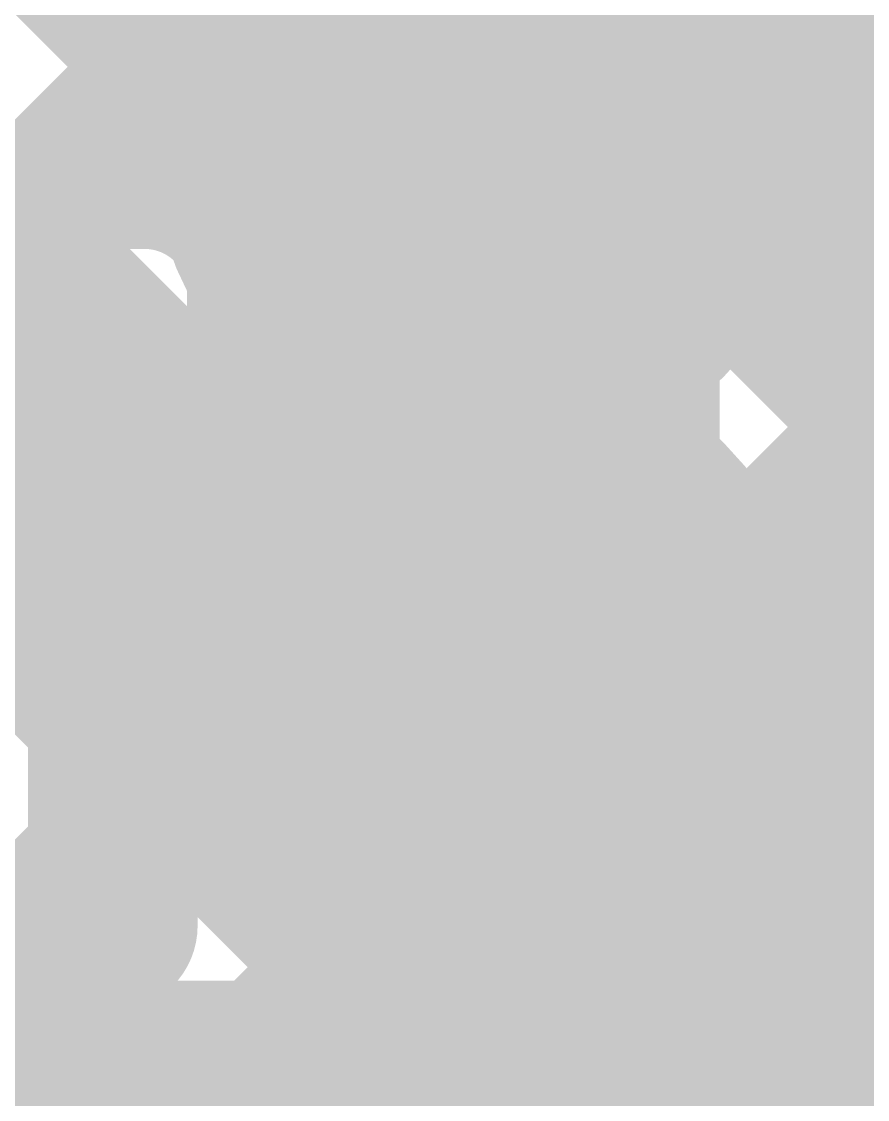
# Model space of a CAD drawing. Header units: millimetres. Extents: x 13 to 259, y -2 to 326.
# Drawn here: x 131.13 to 133.124, y 101.936 to 104.476 of the extents above; entities that cross this region are included whole.
import ezdxf

# ---------------------------------------------------------------- set-up
doc = ezdxf.new("R2010")
doc.units = ezdxf.units.MM
for name, color, linetype in [('BottomLayer', 5, 'Continuous'), ('ConnectLayer', 7, 'Continuous'), ('DrillDrawing', 1, 'Continuous'), ('Mechanical14', 56, 'Continuous'), ('Mechanical8', 56, 'Continuous'), ('MidLayer1', 16, 'Continuous'), ('MidLayer2', 76, 'Continuous'), ('MidLayer3', 90, 'Continuous'), ('MidLayer4', 156, 'Continuous'), ('MidLayer5', 130, 'Continuous'), ('MidLayer6', 216, 'Continuous'), ('MultiLayer', 9, 'Continuous'), ('TopLayer', 1, 'Continuous'), ('TopPaste', 8, 'Continuous'), ('TopSolder', 216, 'Continuous')]:
    doc.layers.add(name, color=color, linetype=linetype)

# ---------------------------------------------------------------- blocks, each defined once
blk = doc.blocks.new('SAMTEC_ASP_127797_01_185')
at = {"layer": 'Mechanical14', "const_width": 0.1}
for points in [[(-2.1209, -2.3762), (-2.1209, -2.0206)], [(-1.6891, -2.3762), (-1.6891, -2.0206)], [(-0.8509, -2.3762), (-0.8509, -2.0206)], [(-0.4191, -2.3762), (-0.4191, -2.0206)], [(-1.6891, -2.3762), (-2.1209, -2.3762)], [(-0.4191, -2.3762), (-0.8509, -2.3762)], [(-2.1209, -3.0594), (-2.1209, -2.7038)], [(-1.6891, -2.7038), (-2.1209, -2.7038)], [(-1.6891, -3.0594), (-1.6891, -2.7038)], [(-0.4191, -2.7038), (-0.8509, -2.7038)], [(-0.8509, -3.0594), (-0.8509, -2.7038)], [(-0.4191, -3.0594), (-0.4191, -2.7038)], [(-2.1209, -2.9464), (-2.9591, -2.9464)], [(-0.8509, -2.9464), (-1.6891, -2.9464)], [(0.4191, -2.9464), (-0.4191, -2.9464)], [(-2.1209, -3.0594), (-2.2352, -3.0594)], [(-1.5748, -3.0594), (-1.6891, -3.0594)], [(-1.5748, -3.2004), (-1.5748, -3.0594)], [(-0.9652, -3.2004), (-0.9652, -3.0594)], [(-0.8509, -3.0594), (-0.9652, -3.0594)], [(-0.3048, -3.0594), (-0.4191, -3.0594)], [(-0.3048, -3.2004), (-0.3048, -3.0594)], [(0.3048, -3.2004), (0.3048, -3.0594)], [(0.4191, -3.0594), (0.3048, -3.0594)], [(-0.9652, -3.2004), (-1.5748, -3.2004)], [(0.3048, -3.2004), (-0.3048, -3.2004)]]:
    blk.add_lwpolyline(points, dxfattribs=at)
at = {"layer": 'Mechanical14', "const_width": 0.05}
for points in [[(-2.1459, -2.3762, 1), (-2.0959, -2.3762, 1)], [(-2.1459, -2.3762, 1), (-2.0959, -2.3762, 1)], [(-1.7141, -2.3762, 1), (-1.6641, -2.3762, 1)], [(-1.7141, -2.3762, 1), (-1.6641, -2.3762, 1)], [(-0.8759, -2.3762, 1), (-0.8259, -2.3762, 1)], [(-0.8759, -2.3762, 1), (-0.8259, -2.3762, 1)], [(-0.4441, -2.3762, 1), (-0.3941, -2.3762, 1)], [(-0.4441, -2.3762, 1), (-0.3941, -2.3762, 1)], [(-2.1459, -2.7038, 1), (-2.0959, -2.7038, 1)], [(-2.1459, -2.7038, 1), (-2.0959, -2.7038, 1)], [(-1.7141, -2.7038, 1), (-1.6641, -2.7038, 1)], [(-1.7141, -2.7038, 1), (-1.6641, -2.7038, 1)], [(-0.8759, -2.7038, 1), (-0.8259, -2.7038, 1)], [(-0.8759, -2.7038, 1), (-0.8259, -2.7038, 1)], [(-0.4441, -2.7038, 1), (-0.3941, -2.7038, 1)], [(-0.4441, -2.7038, 1), (-0.3941, -2.7038, 1)], [(-2.1459, -2.9464, 1), (-2.0959, -2.9464, 1)], [(-1.7141, -2.9464, 1), (-1.6641, -2.9464, 1)], [(-0.8759, -2.9464, 1), (-0.8259, -2.9464, 1)], [(-0.4441, -2.9464, 1), (-0.3941, -2.9464, 1)], [(-2.1459, -3.0594, 1), (-2.0959, -3.0594, 1)], [(-2.1459, -3.0594, 1), (-2.0959, -3.0594, 1)], [(-1.7141, -3.0594, 1), (-1.6641, -3.0594, 1)], [(-1.7141, -3.0594, 1), (-1.6641, -3.0594, 1)], [(-1.5998, -3.0594, 1), (-1.5498, -3.0594, 1)], [(-1.5998, -3.0594, 1), (-1.5498, -3.0594, 1)], [(-0.9902, -3.0594, 1), (-0.9402, -3.0594, 1)], [(-0.9902, -3.0594, 1), (-0.9402, -3.0594, 1)], [(-0.8759, -3.0594, 1), (-0.8259, -3.0594, 1)], [(-0.8759, -3.0594, 1), (-0.8259, -3.0594, 1)], [(-0.4441, -3.0594, 1), (-0.3941, -3.0594, 1)], [(-0.4441, -3.0594, 1), (-0.3941, -3.0594, 1)], [(-0.3298, -3.0594, 1), (-0.2798, -3.0594, 1)], [(-0.3298, -3.0594, 1), (-0.2798, -3.0594, 1)], [(0.2798, -3.0594, 1), (0.3298, -3.0594, 1)], [(0.2798, -3.0594, 1), (0.3298, -3.0594, 1)], [(-1.5998, -3.2004, 1), (-1.5498, -3.2004, 1)], [(-1.5998, -3.2004, 1), (-1.5498, -3.2004, 1)], [(-0.9902, -3.2004, 1), (-0.9402, -3.2004, 1)], [(-0.9902, -3.2004, 1), (-0.9402, -3.2004, 1)], [(-0.3298, -3.2004, 1), (-0.2798, -3.2004, 1)], [(-0.3298, -3.2004, 1), (-0.2798, -3.2004, 1)], [(0.2798, -3.2004, 1), (0.3298, -3.2004, 1)], [(0.2798, -3.2004, 1), (0.3298, -3.2004, 1)]]:
    blk.add_lwpolyline(points, format="xyb", close=True, dxfattribs=at)
at = {"layer": 'Mechanical8', "const_width": 0.1}
for points in [[(-1.905, -2.905), (-1.905, -1.905)], [(-0.635, -2.905), (-0.635, -1.905)], [(-1.905, -3.175), (-1.905, -2.175)], [(-0.635, -3.175), (-0.635, -2.175)], [(-2.175, -3.175), (-3.175, -3.175)], [(-1.905, -3.175), (-2.905, -3.175)], [(-1.905, -4.175), (-1.905, -3.175)], [(-0.905, -3.175), (-1.905, -3.175)], [(-0.635, -3.175), (-1.635, -3.175)], [(-0.635, -4.175), (-0.635, -3.175)], [(0.365, -3.175), (-0.635, -3.175)], [(0.635, -3.175), (-0.365, -3.175)]]:
    blk.add_lwpolyline(points, dxfattribs=at)
at = {"layer": 'Mechanical8', "const_width": 0.05}
for points in [[(-1.93, -2.905, 1), (-1.88, -2.905, 1)], [(-0.66, -2.905, 1), (-0.61, -2.905, 1)], [(-2.2, -3.175, 1), (-2.15, -3.175, 1)], [(-1.93, -3.175, 1), (-1.88, -3.175, 1)], [(-1.93, -3.175, 1), (-1.88, -3.175, 1)], [(-1.93, -3.175, 1), (-1.88, -3.175, 1)], [(-1.93, -3.175, 1), (-1.88, -3.175, 1)], [(-1.66, -3.175, 1), (-1.61, -3.175, 1)], [(-0.93, -3.175, 1), (-0.88, -3.175, 1)], [(-0.66, -3.175, 1), (-0.61, -3.175, 1)], [(-0.66, -3.175, 1), (-0.61, -3.175, 1)], [(-0.66, -3.175, 1), (-0.61, -3.175, 1)], [(-0.66, -3.175, 1), (-0.61, -3.175, 1)], [(-0.39, -3.175, 1), (-0.34, -3.175, 1)], [(0.34, -3.175, 1), (0.39, -3.175, 1)], [(-1.93, -4.175, 1), (-1.88, -4.175, 1)], [(-0.66, -4.175, 1), (-0.61, -4.175, 1)]]:
    blk.add_lwpolyline(points, format="xyb", close=True, dxfattribs=at)
at = {"layer": 'TopLayer', "const_width": 0.32}
for points in [[(-2.065, -3.175, 1), (-1.745, -3.175, 1)], [(-0.795, -3.175, 1), (-0.475, -3.175, 1)], [(0.475, -3.175, 1), (0.795, -3.175, 1)]]:
    blk.add_lwpolyline(points, format="xyb", close=True, dxfattribs=at)
at = {"layer": 'TopPaste', "const_width": 0.32}
for points in [[(-2.065, -3.175, 1), (-1.745, -3.175, 1)], [(-0.795, -3.175, 1), (-0.475, -3.175, 1)], [(0.475, -3.175, 1), (0.795, -3.175, 1)]]:
    blk.add_lwpolyline(points, format="xyb", close=True, dxfattribs=at)
at = {"layer": 'TopSolder', "const_width": 0.4216}
for points in [[(-2.1158, -1.905, 1), (-1.6942, -1.905, 1)], [(-0.8458, -1.905, 1), (-0.4242, -1.905, 1)], [(0.4242, -1.905, 1), (0.8458, -1.905, 1)], [(-2.1158, -3.175, 1), (-1.6942, -3.175, 1)], [(-0.8458, -3.175, 1), (-0.4242, -3.175, 1)], [(0.4242, -3.175, 1), (0.8458, -3.175, 1)]]:
    blk.add_lwpolyline(points, format="xyb", close=True, dxfattribs=at)

msp = doc.modelspace()

# ---------------------------------------------------------------- linework, layer by layer
at = {"layer": 'BottomLayer', "const_width": 0.25}
for points in [[(132.1001, 104.1957, 1), (132.35, 104.1957, 1)], [(132.1001, 102.9257, 1), (132.35, 102.9257, 1)]]:
    msp.add_lwpolyline(points, format="xyb", close=True, dxfattribs=at)
at = {"layer": 'ConnectLayer', "const_width": 0.4}
for points in [[(114.3222, 119.0226), (131.6373, 101.7075)], [(114.7902, 118.5546), (131.6373, 101.7075)], [(121.7757, 114.1147), (131.6378, 104.2526)], [(122.2054, 113.685), (131.6378, 104.2526)], [(126.7, 109.1903), (131.6378, 104.2526)], [(132.628, 104.6266), (136.8741, 108.8727)], [(132.628, 104.6266), (136.8741, 108.8727)], [(128.0571, 106.9848), (136.837, 98.2049)], [(128.0571, 106.9848), (136.837, 98.2049)], [(128.0571, 106.9848), (131.757, 103.2849)], [(127.4434, 106.7499), (131.9945, 102.1988)], [(127.4434, 106.7499), (131.9945, 102.1988)], [(127.4434, 106.7499), (131.9945, 102.1988)], [(126.7, 106.6447), (131.6373, 101.7074)], [(133.115, 104.647), (133.115, 105.7688)], [(122.6443, 96.34), (131.6478, 105.3435)], [(122.6443, 96.34), (131.6478, 105.3435)], [(126.7, 100.3957), (131.6478, 105.3435)], [(132.628, 104.6267), (133.0641, 105.0627)], [(132.5874, 105.0001), (133.0294, 104.558)], [(132.5874, 105.0001), (133.0294, 104.558)], [(132.5874, 105.0001), (133.0294, 104.558)], [(123.174, 96.0212), (132.054, 104.9011)], [(123.174, 96.0212), (132.054, 104.9011)], [(126.7, 99.5472), (132.0539, 104.9011)], [(132.7109, 103.8609), (132.9188, 104.0689)], [(132.7109, 103.8609), (132.9188, 104.0689)], [(132.711, 103.8611), (132.9188, 104.0689)], [(132.7698, 103.9691), (133.2684, 103.4705)], [(132.7698, 103.9691), (133.2684, 103.4705)], [(132.7698, 103.9691), (133.2684, 103.4705)], [(105.6198, 77.6184), (131.7941, 103.7927)], [(105.6198, 77.6184), (131.7941, 103.7927)], [(126.7, 98.6987), (131.7941, 103.7927)], [(99.7316, 70.8816), (132.5598, 103.7099)], [(99.7316, 70.8816), (132.5598, 103.7099)], [(132.3518, 103.5019), (132.5597, 103.7098)], [(129.2862, 101.5816), (131.3435, 103.6389)], [(131.3451, 102.3444), (131.3451, 103.6404)], [(107.5867, 77.8882), (133.3283, 103.6298)], [(107.5867, 77.8882), (133.3283, 103.6298)], [(132.791, 103.0925), (133.3282, 103.6298)], [(132.175, 102.2436), (132.175, 103.6078)], [(132.2819, 103.6085), (132.9078, 102.9826)], [(132.2819, 103.6085), (132.9078, 102.9826)], [(132.2819, 103.6085), (132.4017, 103.4886)], [(132.285, 102.2427), (132.285, 103.6088)], [(132.175, 103.3251), (132.285, 103.4351)], [(129.3039, 101.3025), (131.3451, 103.3436)], [(130.949, 103.2443), (131.3451, 102.8483)], [(132.788, 103.1024), (132.9078, 102.9826)], [(132.175, 102.8668), (132.285, 102.7568)], [(126.7, 97.8502), (131.6488, 102.7989)], [(130.5247, 102.8201), (131.1727, 102.1721)], [(132.175, 102.4766), (132.285, 102.5866)], [(132.6309, 102.0839), (133.0668, 102.5199)], [(132.6309, 102.0839), (133.0668, 102.5198)], [(132.6309, 102.0839), (133.0668, 102.5198)], [(130.1524, 101.3025), (131.3451, 102.4951)], [(132.5842, 102.4576), (133.027, 102.0149)], [(132.6965, 101.301), (133.8498, 102.4543)], [(132.6965, 101.301), (133.8498, 102.4543)], [(126.7, 97.0016), (132.0582, 102.3598)], [(130.3031, 101.3025), (131.3451, 102.3444)]]:
    msp.add_lwpolyline(points, dxfattribs=at)
at = {"layer": 'ConnectLayer'}
for points, const_width in [([(132.815, 104.1957, 1), (131.6351, 104.1957, 1)], 0.4), ([(132.815, 104.1957, 1), (131.6351, 104.1957, 1)], 0.4), ([(132.815, 104.1957, 1), (131.6351, 104.1957, 1)], 0.4), ([(134.085, 104.1957, 1), (132.9051, 104.1957, 1)], 0.4), ([(134.085, 104.1957, 1), (132.9051, 104.1957, 1)], 0.4), ([(132.528, 104.6267, 1), (132.728, 104.6267, 1)], 0.2), ([(132.528, 104.6266, 1), (132.728, 104.6266, 1)], 0.2), ([(132.528, 104.6266, 1), (132.728, 104.6266, 1)], 0.2), ([(133.015, 104.647, 1), (133.215, 104.647, 1)], 0.2), ([(133.015, 104.647, 1), (133.215, 104.647, 1)], 0.2), ([(132.9294, 104.558, 1), (133.1294, 104.558, 1)], 0.2), ([(132.9294, 104.558, 1), (133.1294, 104.558, 1)], 0.2), ([(132.9294, 104.558, 1), (133.1294, 104.558, 1)], 0.2), ([(131.5378, 104.2526, 1), (131.7378, 104.2526, 1)], 0.2), ([(131.5378, 104.2526, 1), (131.7378, 104.2526, 1)], 0.2), ([(131.5378, 104.2526, 1), (131.7378, 104.2526, 1)], 0.2), ([(131.5351, 104.1957, 1), (131.7351, 104.1957, 1)], 0.2), ([(131.5351, 104.1957, 1), (131.7351, 104.1957, 1)], 0.2), ([(131.5351, 104.1957, 1), (131.7351, 104.1957, 1)], 0.2), ([(132.715, 104.1957, 1), (132.915, 104.1957, 1)], 0.2), ([(132.715, 104.1957, 1), (132.915, 104.1957, 1)], 0.2), ([(132.715, 104.1957, 1), (132.915, 104.1957, 1)], 0.2), ([(132.8051, 104.1957, 1), (133.0051, 104.1957, 1)], 0.2), ([(132.8051, 104.1957, 1), (133.0051, 104.1957, 1)], 0.2), ([(132.8188, 104.0689, 1), (133.0188, 104.0689, 1)], 0.2), ([(132.8188, 104.0689, 1), (133.0188, 104.0689, 1)], 0.2), ([(132.8188, 104.0689, 1), (133.0188, 104.0689, 1)], 0.2), ([(132.6698, 103.9691, 1), (132.8698, 103.9691, 1)], 0.2), ([(132.6698, 103.9691, 1), (132.8698, 103.9691, 1)], 0.2), ([(132.6698, 103.9691, 1), (132.8698, 103.9691, 1)], 0.2), ([(132.6109, 103.8609, 1), (132.8109, 103.8609, 1)], 0.2), ([(132.6109, 103.8609, 1), (132.8109, 103.8609, 1)], 0.2), ([(132.611, 103.8611, 1), (132.811, 103.8611, 1)], 0.2), ([(131.6941, 103.7927, 1), (131.8941, 103.7927, 1)], 0.2), ([(131.6941, 103.7927, 1), (131.8941, 103.7927, 1)], 0.2), ([(131.6941, 103.7927, 1), (131.8941, 103.7927, 1)], 0.2), ([(132.4597, 103.7098, 1), (132.6597, 103.7098, 1)], 0.2), ([(132.4598, 103.7099, 1), (132.6598, 103.7099, 1)], 0.2), ([(132.4598, 103.7099, 1), (132.6598, 103.7099, 1)], 0.2), ([(131.2435, 103.6389, 1), (131.4435, 103.6389, 1)], 0.2), ([(131.2451, 103.6404, 1), (131.4451, 103.6404, 1)], 0.2), ([(132.075, 103.6078, 1), (132.275, 103.6078, 1)], 0.2), ([(132.075, 103.6078, 1), (132.275, 103.6078, 1)], 0.2), ([(132.1819, 103.6085, 1), (132.3819, 103.6085, 1)], 0.2), ([(132.1819, 103.6085, 1), (132.3819, 103.6085, 1)], 0.2), ([(132.1819, 103.6085, 1), (132.3819, 103.6085, 1)], 0.2), ([(132.185, 103.6088, 1), (132.385, 103.6088, 1)], 0.2), ([(132.185, 103.6088, 1), (132.385, 103.6088, 1)], 0.2), ([(132.815, 102.9257, 1), (131.6351, 102.9257, 1)], 0.4), ([(134.085, 102.9257, 1), (132.9051, 102.9257, 1)], 0.4), ([(134.085, 102.9257, 1), (132.9051, 102.9257, 1)], 0.4), ([(132.2518, 103.5019, 1), (132.4518, 103.5019, 1)], 0.2), ([(132.3017, 103.4886, 1), (132.5017, 103.4886, 1)], 0.2), ([(133.1684, 103.4705, 1), (133.3684, 103.4705, 1)], 0.2), ([(133.1684, 103.4705, 1), (133.3684, 103.4705, 1)], 0.2), ([(133.1684, 103.4705, 1), (133.3684, 103.4705, 1)], 0.2), ([(132.185, 103.4351, 1), (132.385, 103.4351, 1)], 0.2), ([(131.2451, 103.3436, 1), (131.4451, 103.3436, 1)], 0.2), ([(132.075, 103.3251, 1), (132.275, 103.3251, 1)], 0.2), ([(131.657, 103.2849, 1), (131.857, 103.2849, 1)], 0.2), ([(130.849, 103.2443, 1), (131.049, 103.2443, 1)], 0.2), ([(132.688, 103.1024, 1), (132.888, 103.1024, 1)], 0.2), ([(132.691, 103.0925, 1), (132.891, 103.0925, 1)], 0.2), ([(132.275, 102.9257, 1), (132.175, 102.9257, 1)], 0.4), ([(132.8078, 102.9826, 1), (133.0078, 102.9826, 1)], 0.2), ([(132.8078, 102.9826, 1), (133.0078, 102.9826, 1)], 0.2), ([(132.8078, 102.9826, 1), (133.0078, 102.9826, 1)], 0.2), ([(131.5351, 102.9257, 1), (131.7351, 102.9257, 1)], 0.2), ([(132.075, 102.9257, 1), (132.275, 102.9257, 1)], 0.2), ([(132.175, 102.9257, 1), (132.375, 102.9257, 1)], 0.2), ([(132.715, 102.9257, 1), (132.915, 102.9257, 1)], 0.2), ([(132.8051, 102.9257, 1), (133.0051, 102.9257, 1)], 0.2), ([(132.8051, 102.9257, 1), (133.0051, 102.9257, 1)], 0.2), ([(131.2451, 102.8483, 1), (131.4451, 102.8483, 1)], 0.2), ([(132.075, 102.8668, 1), (132.275, 102.8668, 1)], 0.2), ([(131.5488, 102.7989, 1), (131.7488, 102.7989, 1)], 0.2), ([(132.185, 102.7568, 1), (132.385, 102.7568, 1)], 0.2), ([(132.185, 102.5866, 1), (132.385, 102.5866, 1)], 0.2), ([(132.9668, 102.5199, 1), (133.1668, 102.5199, 1)], 0.2), ([(132.9668, 102.5198, 1), (133.1668, 102.5198, 1)], 0.2), ([(132.9668, 102.5198, 1), (133.1668, 102.5198, 1)], 0.2), ([(131.2451, 102.4951, 1), (131.4451, 102.4951, 1)], 0.2), ([(132.075, 102.4766, 1), (132.275, 102.4766, 1)], 0.2), ([(132.4842, 102.4576, 1), (132.6842, 102.4576, 1)], 0.2), ([(131.2451, 102.3444, 1), (131.4451, 102.3444, 1)], 0.2), ([(131.2451, 102.3444, 1), (131.4451, 102.3444, 1)], 0.2), ([(131.9582, 102.3598, 1), (132.1582, 102.3598, 1)], 0.2), ([(132.815, 101.6557, 1), (131.6351, 101.6557, 1)], 0.4), ([(132.815, 101.6557, 1), (131.6351, 101.6557, 1)], 0.4), ([(132.815, 101.6557, 1), (131.6351, 101.6557, 1)], 0.4), ([(132.075, 102.2436, 1), (132.275, 102.2436, 1)], 0.2), ([(132.075, 102.2436, 1), (132.275, 102.2436, 1)], 0.2), ([(132.185, 102.2427, 1), (132.385, 102.2427, 1)], 0.2), ([(132.185, 102.2427, 1), (132.385, 102.2427, 1)], 0.2), ([(131.8945, 102.1988, 1), (132.0945, 102.1988, 1)], 0.2), ([(131.8945, 102.1988, 1), (132.0945, 102.1988, 1)], 0.2), ([(131.8945, 102.1988, 1), (132.0945, 102.1988, 1)], 0.2), ([(131.0727, 102.1721, 1), (131.2727, 102.1721, 1)], 0.2), ([(132.5309, 102.0839, 1), (132.7309, 102.0839, 1)], 0.2), ([(132.5309, 102.0839, 1), (132.7309, 102.0839, 1)], 0.2), ([(132.5309, 102.0839, 1), (132.7309, 102.0839, 1)], 0.2), ([(132.927, 102.0149, 1), (133.127, 102.0149, 1)], 0.2)]:
    msp.add_lwpolyline(points, format="xyb", close=True, dxfattribs=dict(at, const_width=const_width))
at = {"layer": 'ConnectLayer', "const_width": 0.4}
for points in [[(133.495, 103.6057, -1), (133.495, 104.7857)], [(133.115, 104.647, -0.178113), (133.4981, 104.7857)], [(132.285, 103.6088, -0.046715), (132.175, 103.6078)], [(133.495, 102.3357, -1), (133.495, 103.5157)], [(132.175, 102.2436, -0.046715), (132.285, 102.2427)], [(133.495, 101.0657, -1), (133.495, 102.2457)]]:
    msp.add_lwpolyline(points, format="xyb", dxfattribs=at)
at = {"layer": 'DrillDrawing', "const_width": 0.0508}
for points in [[(132.098, 104.3227), (132.098, 104.4497)], [(132.098, 104.4497), (132.352, 104.4497)], [(132.352, 104.3227), (132.352, 104.4497)], [(131.971, 104.0687), (131.971, 104.3227)], [(131.971, 104.3227), (132.098, 104.3227)], [(132.352, 104.3227), (132.479, 104.3227)], [(132.479, 104.0687), (132.479, 104.3227)], [(131.971, 104.0687), (132.098, 104.0687)], [(132.098, 103.9417), (132.098, 104.0687)], [(132.352, 104.0687), (132.479, 104.0687)], [(132.352, 103.9417), (132.352, 104.0687)], [(132.098, 103.9417), (132.352, 103.9417)], [(132.098, 103.0527), (132.098, 103.1797)], [(132.098, 103.1797), (132.352, 103.1797)], [(132.352, 103.0527), (132.352, 103.1797)], [(131.971, 102.7987), (131.971, 103.0527)], [(131.971, 103.0527), (132.098, 103.0527)], [(132.352, 103.0527), (132.479, 103.0527)], [(132.479, 102.7987), (132.479, 103.0527)], [(131.971, 102.7987), (132.098, 102.7987)], [(132.098, 102.6717), (132.098, 102.7987)], [(132.352, 102.7987), (132.479, 102.7987)], [(132.352, 102.6717), (132.352, 102.7987)], [(132.098, 102.6717), (132.352, 102.6717)]]:
    msp.add_lwpolyline(points, dxfattribs=at)
at = {"layer": 'DrillDrawing', "const_width": 0.0254}
for points in [[(132.0853, 104.4497, 1), (132.1107, 104.4497, 1)], [(132.0853, 104.4497, 1), (132.1107, 104.4497, 1)], [(132.3393, 104.4497, 1), (132.3647, 104.4497, 1)], [(132.3393, 104.4497, 1), (132.3647, 104.4497, 1)], [(131.9583, 104.3227, 1), (131.9837, 104.3227, 1)], [(131.9583, 104.3227, 1), (131.9837, 104.3227, 1)], [(132.0853, 104.3227, 1), (132.1107, 104.3227, 1)], [(132.0853, 104.3227, 1), (132.1107, 104.3227, 1)], [(132.3393, 104.3227, 1), (132.3647, 104.3227, 1)], [(132.3393, 104.3227, 1), (132.3647, 104.3227, 1)], [(132.4663, 104.3227, 1), (132.4917, 104.3227, 1)], [(132.4663, 104.3227, 1), (132.4917, 104.3227, 1)], [(131.9583, 104.0687, 1), (131.9837, 104.0687, 1)], [(131.9583, 104.0687, 1), (131.9837, 104.0687, 1)], [(132.0853, 104.0687, 1), (132.1107, 104.0687, 1)], [(132.0853, 104.0687, 1), (132.1107, 104.0687, 1)], [(132.3393, 104.0687, 1), (132.3647, 104.0687, 1)], [(132.3393, 104.0687, 1), (132.3647, 104.0687, 1)], [(132.4663, 104.0687, 1), (132.4917, 104.0687, 1)], [(132.4663, 104.0687, 1), (132.4917, 104.0687, 1)], [(132.0853, 103.9417, 1), (132.1107, 103.9417, 1)], [(132.0853, 103.9417, 1), (132.1107, 103.9417, 1)], [(132.3393, 103.9417, 1), (132.3647, 103.9417, 1)], [(132.3393, 103.9417, 1), (132.3647, 103.9417, 1)], [(132.0853, 103.1797, 1), (132.1107, 103.1797, 1)], [(132.0853, 103.1797, 1), (132.1107, 103.1797, 1)], [(132.3393, 103.1797, 1), (132.3647, 103.1797, 1)], [(132.3393, 103.1797, 1), (132.3647, 103.1797, 1)], [(131.9583, 103.0527, 1), (131.9837, 103.0527, 1)], [(131.9583, 103.0527, 1), (131.9837, 103.0527, 1)], [(132.0853, 103.0527, 1), (132.1107, 103.0527, 1)], [(132.0853, 103.0527, 1), (132.1107, 103.0527, 1)], [(132.3393, 103.0527, 1), (132.3647, 103.0527, 1)], [(132.3393, 103.0527, 1), (132.3647, 103.0527, 1)], [(132.4663, 103.0527, 1), (132.4917, 103.0527, 1)], [(132.4663, 103.0527, 1), (132.4917, 103.0527, 1)], [(131.9583, 102.7987, 1), (131.9837, 102.7987, 1)], [(131.9583, 102.7987, 1), (131.9837, 102.7987, 1)], [(132.0853, 102.7987, 1), (132.1107, 102.7987, 1)], [(132.0853, 102.7987, 1), (132.1107, 102.7987, 1)], [(132.3393, 102.7987, 1), (132.3647, 102.7987, 1)], [(132.3393, 102.7987, 1), (132.3647, 102.7987, 1)], [(132.4663, 102.7987, 1), (132.4917, 102.7987, 1)], [(132.4663, 102.7987, 1), (132.4917, 102.7987, 1)], [(132.0853, 102.6717, 1), (132.1107, 102.6717, 1)], [(132.0853, 102.6717, 1), (132.1107, 102.6717, 1)], [(132.3393, 102.6717, 1), (132.3647, 102.6717, 1)], [(132.3393, 102.6717, 1), (132.3647, 102.6717, 1)]]:
    msp.add_lwpolyline(points, format="xyb", close=True, dxfattribs=at)
at = {"layer": 'MidLayer1', "const_width": 0.25}
for points in [[(132.1001, 104.1957, 1), (132.35, 104.1957, 1)], [(132.1001, 102.9257, 1), (132.35, 102.9257, 1)]]:
    msp.add_lwpolyline(points, format="xyb", close=True, dxfattribs=at)
at = {"layer": 'MidLayer2', "const_width": 0.12}
msp.add_lwpolyline([(130.1597, 106.2611), (132.225, 104.1957)], dxfattribs=at)
at = {"layer": 'MidLayer2'}
for points, const_width in [([(132.1001, 104.1957, 1), (132.35, 104.1957, 1)], 0.25), ([(132.195, 104.1957, 1), (132.255, 104.1957, 1)], 0.06), ([(132.1001, 102.9257, 1), (132.35, 102.9257, 1)], 0.25)]:
    msp.add_lwpolyline(points, format="xyb", close=True, dxfattribs=dict(at, const_width=const_width))
at = {"layer": 'MidLayer3', "const_width": 0.15}
for points in [[(131.76, 102.1725), (131.76, 106.9283)], [(132.7, 100.2031), (132.7, 105.9407)], [(133.03, 103.1183), (133.3362, 103.4245)], [(133.03, 101.4631), (133.03, 103.1183)], [(130.475, 100.8875), (131.76, 102.1725)]]:
    msp.add_lwpolyline(points, dxfattribs=at)
at = {"layer": 'MidLayer3'}
for points, const_width in [([(132.1001, 104.1957, 1), (132.35, 104.1957, 1)], 0.25), ([(132.1001, 102.9257, 1), (132.35, 102.9257, 1)], 0.25), ([(132.9925, 103.1183, 1), (133.0675, 103.1183, 1)], 0.075), ([(132.9925, 103.1183, 1), (133.0675, 103.1183, 1)], 0.075), ([(131.7225, 102.1725, 1), (131.7975, 102.1725, 1)], 0.075), ([(131.7225, 102.1725, 1), (131.7975, 102.1725, 1)], 0.075)]:
    msp.add_lwpolyline(points, format="xyb", close=True, dxfattribs=dict(at, const_width=const_width))
at = {"layer": 'MidLayer4'}
for points, const_width in [([(132.1001, 104.1957, 1), (132.35, 104.1957, 1)], 0.25), ([(131.3904, 103.9997, 1), (131.4504, 103.9997, 1)], 0.06), ([(131.3904, 103.9997, 1), (131.4504, 103.9997, 1)], 0.06), ([(131.5504, 103.8397, 1), (131.6104, 103.8397, 1)], 0.06), ([(131.5504, 103.8397, 1), (131.6104, 103.8397, 1)], 0.06), ([(131.2304, 103.6797, 1), (131.2904, 103.6797, 1)], 0.06), ([(131.2304, 103.6797, 1), (131.2904, 103.6797, 1)], 0.06), ([(132.1001, 102.9257, 1), (132.35, 102.9257, 1)], 0.25), ([(131.5504, 102.4757, 1), (131.6104, 102.4757, 1)], 0.06), ([(131.5504, 102.4757, 1), (131.6104, 102.4757, 1)], 0.06), ([(131.2304, 102.3157, 1), (131.2904, 102.3157, 1)], 0.06), ([(131.2304, 102.3157, 1), (131.2904, 102.3157, 1)], 0.06), ([(131.3904, 102.1557, 1), (131.4504, 102.1557, 1)], 0.06), ([(131.3904, 102.1557, 1), (131.4504, 102.1557, 1)], 0.06)]:
    msp.add_lwpolyline(points, format="xyb", close=True, dxfattribs=dict(at, const_width=const_width))
at = {"layer": 'MidLayer4', "const_width": 0.12}
for points in [[(130.4725, 103.9997), (131.4204, 103.9997)], [(131.5804, 102.4757), (131.5804, 103.8397)], [(130.6325, 103.6797), (131.2604, 103.6797)], [(131.2604, 102.3157), (131.2604, 103.6797)], [(131.5804, 102.4757), (134.9519, 102.4757)], [(131.4204, 102.1557), (134.8193, 102.1557)]]:
    msp.add_lwpolyline(points, dxfattribs=at)
for points in [[(131.4204, 103.9997, -0.414214), (131.5804, 103.8397)], [(131.4204, 102.1557, -0.414214), (131.2604, 102.3157)]]:
    msp.add_lwpolyline(points, format="xyb", dxfattribs=at)
at = {"layer": 'MidLayer5', "const_width": 0.25}
for points in [[(132.1001, 104.1957, 1), (132.35, 104.1957, 1)], [(132.1001, 102.9257, 1), (132.35, 102.9257, 1)]]:
    msp.add_lwpolyline(points, format="xyb", close=True, dxfattribs=at)
at = {"layer": 'MidLayer6', "const_width": 0.25}
for points in [[(132.1001, 104.1957, 1), (132.35, 104.1957, 1)], [(132.1001, 102.9257, 1), (132.35, 102.9257, 1)]]:
    msp.add_lwpolyline(points, format="xyb", close=True, dxfattribs=at)
at = {"layer": 'MultiLayer', "const_width": 0.25}
for points in [[(132.1001, 104.1957, 1), (132.35, 104.1957, 1)], [(132.1001, 102.9257, 1), (132.35, 102.9257, 1)]]:
    msp.add_lwpolyline(points, format="xyb", close=True, dxfattribs=at)
at = {"layer": 'TopLayer', "const_width": 0.25}
for points in [[(132.1001, 104.1957, 1), (132.35, 104.1957, 1)], [(132.1001, 102.9257, 1), (132.35, 102.9257, 1)]]:
    msp.add_lwpolyline(points, format="xyb", close=True, dxfattribs=at)

# ---------------------------------------------------------------- block references
at = {"rotation": 270}
msp.add_blockref('SAMTEC_ASP_127797_01_185', (135.4, 102.2907), dxfattribs=at)

doc.saveas('drawing.dxf')
